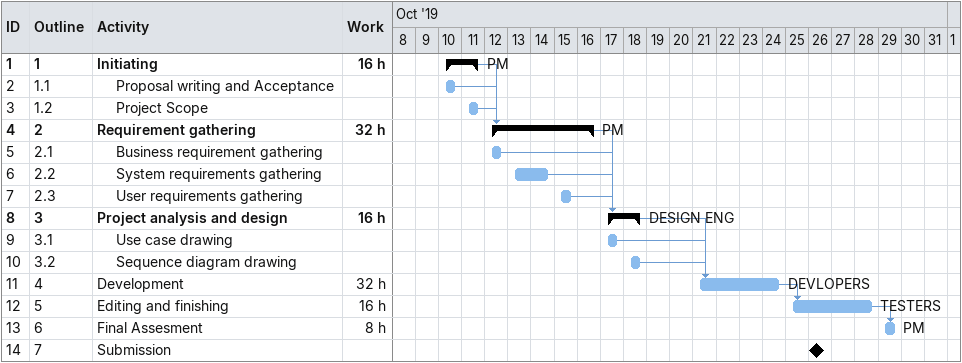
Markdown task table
| ID | WBS | Task | Start | Finish | Predecessors | Resources | Work (h) |
|---|---|---|---|---|---|---|---|
| 1 | 1 | **Initiating** | 2019-10-10 | 2019-10-11 |  | PM | 16 |
| 2 | 1.1 | Proposal writing and Acceptance | 2019-10-10 | 2019-10-10 |  |  |  |
| 3 | 1.2 | Project Scope | 2019-10-11 | 2019-10-11 |  |  |  |
| 4 | 2 | **Requirement gathering** | 2019-10-12 | 2019-10-16 | 1, 2, 3 | PM | 32 |
| 5 | 2.1 | Business requirement gathering | 2019-10-12 | 2019-10-12 |  |  |  |
| 6 | 2.2 | System requirements gathering | 2019-10-13 | 2019-10-14 |  |  |  |
| 7 | 2.3 | User requirements gathering | 2019-10-15 | 2019-10-15 |  |  |  |
| 8 | 3 | **Project analysis and design** | 2019-10-17 | 2019-10-18 | 4, 5, 6, 7 | DESIGN ENG | 16 |
| 9 | 3.1 | Use case drawing | 2019-10-17 | 2019-10-17 |  |  |  |
| 10 | 3.2 | Sequence diagram drawing | 2019-10-18 | 2019-10-18 |  |  |  |
| 11 | 4 | Development | 2019-10-21 | 2019-10-24 | 8, 9, 10 | DEVLOPERS | 32 |
| 12 | 5 | Editing and finishing | 2019-10-25 | 2019-10-28 | 11 | TESTERS | 16 |
| 13 | 6 | Final Assesment | 2019-10-29 | 2019-10-29 | 12 | PM | 8 |
| 14 | 7 | Submission (milestone) | 2019-10-26 | 2019-10-26 |  |  |  |
